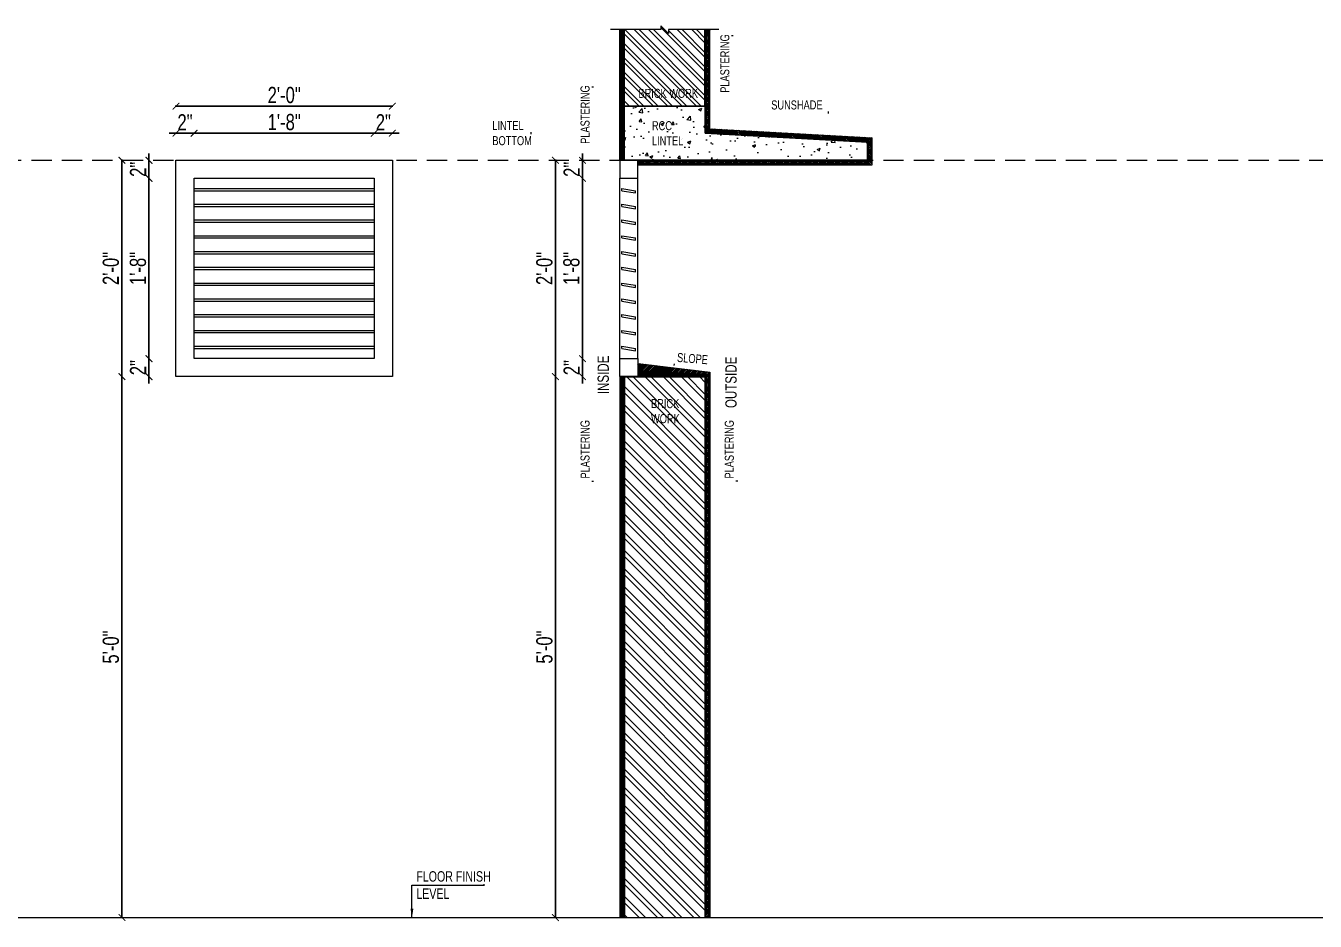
# Model space of a CAD drawing. Header units: inches. Extents: x 3365147 to 3374664, y 1380917 to 1384908.
# Drawn here: x 3373249 to 3373392, y 1381195.9 to 1381295.2 of the extents above; entities that cross this region are included whole.
import ezdxf

# ---------------------------------------------------------------- set-up
doc = ezdxf.new("R2010")
doc.units = ezdxf.units.IN
doc.header["$LTSCALE"] = 18
doc.header["$MEASUREMENT"] = 0
doc.header["$PDSIZE"] = -1
doc.linetypes.add('CONTINOUS', pattern=[0])
doc.linetypes.add('HIDDEN2', pattern=[0.1875, 0.125, -0.0625])
for name, color, linetype, lineweight in [('CONCRETE-00_BC', 46, 'Continuous', 25), ('CONCRETE-HATCH_BC', 43, 'Continuous', 5), ('DIM-03_BC', 1, 'Continuous', 9), ('FLOOR FINISHED LEVEL_BC', 1, 'Continuous', 20), ('GLASS-00_BC', 140, 'Continuous', 18), ('LINTEL-00_BC', 41, 'HIDDEN2', 13), ('PLASTERING BAND HATCH_BC', 252, 'Continuous', 5), ('PLASTERING BAND-00_BC', 1, 'Continuous', 15), ('TEXT ARROW_BC', 4, 'Continuous', 13), ('TEXT-HEADING_BC', 2, 'Continuous', 25), ('TEXT_BC', 3, 'CONTINOUS', 18), ('WALL-00_BC', 7, 'Continuous', 30), ('WALL-9 inch BRICK HATCH_BC', 22, 'Continuous', 0), ('WALL-ZIGZAG LINE_BC', 3, 'Continuous', 13), ('WINDOWS-00_BC', 30, 'Continuous', 18), ('WINDOWS-THIN_BC', 252, 'Continuous', 5)]:
    doc.layers.add(name, color=color, linetype=linetype, lineweight=lineweight)
doc.styles.add('BC-TEXT_GENERAL', font='swisscl.ttf')
doc.styles.add('BC-WALL_DIM', font='swisscl.ttf')
doc.styles.add('BC_ROOM _DIM', font='swisscl.ttf')
doc.dimstyles.new('BC-RD2', dxfattribs={"dimscale": 0.8, "dimtxt": 6, "dimasz": 2.5, "dimexe": 4.5, "dimexo": 0, "dimgap": 1, "dimtad": 1, "dimdec": 4, "dimzin": 3, "dimdsep": 46, "dimlunit": 4, "dimtxsty": 'BC_ROOM _DIM', "dimblk": 'ARCHTICK', "dimcen": 0.0625, "dimdle": 0.25, "dimse1": 1, "dimse2": 1, "dimclrd": 8, "dimclre": 4, "dimclrt": 256, "dimadec": 0, "dimazin": 0, "dimtfac": 0.5, "dimtdec": 4, "dimtix": 1, "dimtofl": 0, "dimtmove": 2, "dimatfit": 2, "dimfxl": 0, "dimfrac": 1, "dimtolj": 1, "dimtzin": 1, "dimarcsym": 0})
doc.dimstyles.new('WALL DIM-02_BC', dxfattribs={"dimtxt": 4, "dimasz": 2, "dimexe": 4.5, "dimexo": 0, "dimgap": 1, "dimtad": 1, "dimdec": 1, "dimzin": 0, "dimdsep": 46, "dimlunit": 4, "dimtxsty": 'BC-WALL_DIM', "dimblk": 'ARCHTICK', "dimcen": 0.0625, "dimdle": 0.25, "dimse1": 1, "dimse2": 1, "dimclrd": 7, "dimclre": 4, "dimclrt": 256, "dimadec": 0, "dimazin": 0, "dimtfac": 0.5, "dimtdec": 1, "dimtix": 1, "dimtofl": 0, "dimtmove": 2, "dimatfit": 2, "dimfxl": 0, "dimfrac": 1, "dimtolj": 1, "dimtzin": 1, "dimlwd": -1, "dimarcsym": 0})
pattern_1 = [(315, (199.7045, 0), (0.0883883476483, 0.0883883476483), [])]

# ---------------------------------------------------------------- blocks, each defined once
blk = doc.blocks.new('ARCHTICK')
at = {"color": 0, "const_width": 0.15}
blk.add_lwpolyline([(-0.5, -0.5), (0.5, 0.5)], dxfattribs=at)
blk = doc.blocks.new('*D1541')
at = {"layer": 'Defpoints', "color": 0, "transparency": 16777216}
for p in [(3373267.64, 1381283.3), (3373265.64, 1381280.3), (3373267.64, 1381278.3)]:
    blk.add_point(p, dxfattribs=at)
at = {"layer": 'DIM-03_BC', "color": 254, "lineweight": -2, "transparency": 16777216}
for p, q in [((3373265.64, 1381283.3), (3373264.89, 1381283.3)), ((3373265.64, 1381283.3), (3373267.64, 1381283.3)), ((3373267.64, 1381283.3), (3373268.39, 1381283.3))]:
    blk.add_line(p, q, dxfattribs=at)
at = {"layer": 'DIM-03_BC', "color": 254, "lineweight": -2, "transparency": 16777216, "xscale": 0.75, "yscale": 0.75, "zscale": 0.75}
blk.add_blockref('ARCHTICK', (3373265.64, 1381283.3), dxfattribs=at)
at = {"layer": 'DIM-03_BC', "color": 254, "lineweight": -2, "transparency": 16777216, "xscale": 0.75, "yscale": 0.75, "zscale": 0.75, "rotation": 180}
blk.add_blockref('ARCHTICK', (3373267.64, 1381283.3), dxfattribs=at)
at = {"layer": 'DIM-03_BC', "transparency": 16777216, "insert": (3373266.64, 1381284.51), "char_height": 1.8, "attachment_point": 5, "style": 'BC_ROOM _DIM'}
blk.add_mtext('\\A1;2"', dxfattribs=at)
blk = doc.blocks.new('_ArchTick')
at = {"color": 0, "linetype": 'ByBlock', "const_width": 0.15}
blk.add_lwpolyline([(-0.5, -0.5), (0.5, 0.5)], dxfattribs=at)
blk = doc.blocks.new('*D1542')
at = {"layer": 'Defpoints', "color": 0, "transparency": 16777216}
for p in [(3373289.64, 1381286.3), (3373265.64, 1381280.3), (3373289.64, 1381280.3)]:
    blk.add_point(p, dxfattribs=at)
at = {"layer": 'DIM-03_BC', "color": 254, "lineweight": -2, "transparency": 16777216}
blk.add_line((3373265.56, 1381286.3), (3373289.71, 1381286.3), dxfattribs=at)
at = {"layer": 'DIM-03_BC', "color": 254, "lineweight": -2, "transparency": 16777216, "xscale": 0.75, "yscale": 0.75, "zscale": 0.75, "rotation": 180}
blk.add_blockref('ARCHTICK', (3373265.64, 1381286.3), dxfattribs=at)
at = {"layer": 'DIM-03_BC', "color": 254, "lineweight": -2, "transparency": 16777216, "xscale": 0.75, "yscale": 0.75, "zscale": 0.75}
blk.add_blockref('ARCHTICK', (3373289.64, 1381286.3), dxfattribs=at)
at = {"layer": 'DIM-03_BC', "transparency": 16777216, "insert": (3373277.64, 1381287.53), "char_height": 1.8, "attachment_point": 5, "style": 'BC_ROOM _DIM'}
blk.add_mtext('\\A1;2\'-0"', dxfattribs=at)
blk = doc.blocks.new('*D1543')
at = {"layer": 'Defpoints', "color": 0, "transparency": 16777216}
for p in [(3373265.64, 1381280.3), (3373262.64, 1381278.3), (3373267.64, 1381278.3)]:
    blk.add_point(p, dxfattribs=at)
at = {"layer": 'DIM-03_BC', "color": 254, "lineweight": -2, "transparency": 16777216}
for p, q in [((3373262.64, 1381280.3), (3373262.64, 1381281.05)), ((3373262.64, 1381280.3), (3373262.64, 1381278.3)), ((3373262.64, 1381278.3), (3373262.64, 1381277.55))]:
    blk.add_line(p, q, dxfattribs=at)
at = {"layer": 'DIM-03_BC', "color": 254, "lineweight": -2, "transparency": 16777216, "xscale": 0.75, "yscale": 0.75, "zscale": 0.75}
for p, rotation in [((3373262.64, 1381280.3), 270), ((3373262.64, 1381278.3), 90)]:
    blk.add_blockref('ARCHTICK', p, dxfattribs=dict(at, rotation=rotation))
at = {"layer": 'DIM-03_BC', "transparency": 16777216, "insert": (3373261.43, 1381279.3), "char_height": 1.8, "attachment_point": 5, "rotation": 90, "style": 'BC_ROOM _DIM'}
blk.add_mtext('\\A1;2"', dxfattribs=at)
blk = doc.blocks.new('*D1544')
at = {"layer": 'Defpoints', "color": 0, "transparency": 16777216}
for p in [(3373267.64, 1381278.3), (3373262.64, 1381258.3), (3373267.64, 1381258.3)]:
    blk.add_point(p, dxfattribs=at)
at = {"layer": 'DIM-03_BC', "color": 254, "lineweight": -2, "transparency": 16777216}
blk.add_line((3373262.64, 1381278.38), (3373262.64, 1381258.23), dxfattribs=at)
at = {"layer": 'DIM-03_BC', "color": 254, "lineweight": -2, "transparency": 16777216, "xscale": 0.75, "yscale": 0.75, "zscale": 0.75}
for p, rotation in [((3373262.64, 1381278.3), 90), ((3373262.64, 1381258.3), 270)]:
    blk.add_blockref('ARCHTICK', p, dxfattribs=dict(at, rotation=rotation))
at = {"layer": 'DIM-03_BC', "transparency": 16777216, "insert": (3373261.42, 1381268.3), "char_height": 1.8, "attachment_point": 5, "rotation": 90, "style": 'BC_ROOM _DIM'}
blk.add_mtext('\\A1;1\'-8"', dxfattribs=at)
blk = doc.blocks.new('*D1545')
at = {"layer": 'Defpoints', "color": 0, "transparency": 16777216}
for p in [(3373265.64, 1381280.3), (3373259.64, 1381256.3), (3373265.64, 1381256.3)]:
    blk.add_point(p, dxfattribs=at)
at = {"layer": 'DIM-03_BC', "color": 254, "lineweight": -2, "transparency": 16777216}
blk.add_line((3373259.64, 1381280.38), (3373259.64, 1381256.23), dxfattribs=at)
at = {"layer": 'DIM-03_BC', "color": 254, "lineweight": -2, "transparency": 16777216, "xscale": 0.75, "yscale": 0.75, "zscale": 0.75}
for p, rotation in [((3373259.64, 1381280.3), 90), ((3373259.64, 1381256.3), 270)]:
    blk.add_blockref('ARCHTICK', p, dxfattribs=dict(at, rotation=rotation))
at = {"layer": 'DIM-03_BC', "transparency": 16777216, "insert": (3373258.42, 1381268.3), "char_height": 1.8, "attachment_point": 5, "rotation": 90, "style": 'BC_ROOM _DIM'}
blk.add_mtext('\\A1;2\'-0"', dxfattribs=at)
blk = doc.blocks.new('*D1546')
at = {"layer": 'Defpoints', "color": 0, "transparency": 16777216}
for p in [(3373262.64, 1381258.3), (3373267.64, 1381258.3), (3373265.64, 1381256.3)]:
    blk.add_point(p, dxfattribs=at)
at = {"layer": 'DIM-03_BC', "color": 254, "lineweight": -2, "transparency": 16777216}
for p, q in [((3373262.64, 1381258.3), (3373262.64, 1381259.05)), ((3373262.64, 1381256.3), (3373262.64, 1381258.3)), ((3373262.64, 1381256.3), (3373262.64, 1381255.55))]:
    blk.add_line(p, q, dxfattribs=at)
at = {"layer": 'DIM-03_BC', "color": 254, "lineweight": -2, "transparency": 16777216, "xscale": 0.75, "yscale": 0.75, "zscale": 0.75}
for p, rotation in [((3373262.64, 1381258.3), 270), ((3373262.64, 1381256.3), 90)]:
    blk.add_blockref('ARCHTICK', p, dxfattribs=dict(at, rotation=rotation))
at = {"layer": 'DIM-03_BC', "transparency": 16777216, "insert": (3373261.43, 1381257.3), "char_height": 1.8, "attachment_point": 5, "rotation": 90, "style": 'BC_ROOM _DIM'}
blk.add_mtext('\\A1;2"', dxfattribs=at)
blk = doc.blocks.new('*D1547')
at = {"layer": 'Defpoints', "color": 0, "transparency": 16777216}
for p in [(3373259.64, 1381256.3), (3373265.64, 1381256.3), (3373265.64, 1381196.3)]:
    blk.add_point(p, dxfattribs=at)
at = {"layer": 'DIM-03_BC', "color": 254, "lineweight": -2, "transparency": 16777216}
blk.add_line((3373259.64, 1381196.23), (3373259.64, 1381256.38), dxfattribs=at)
at = {"layer": 'DIM-03_BC', "color": 254, "lineweight": -2, "transparency": 16777216, "xscale": 0.75, "yscale": 0.75, "zscale": 0.75}
for p, rotation in [((3373259.64, 1381256.3), 90), ((3373259.64, 1381196.3), 270)]:
    blk.add_blockref('ARCHTICK', p, dxfattribs=dict(at, rotation=rotation))
at = {"layer": 'DIM-03_BC', "transparency": 16777216, "insert": (3373258.42, 1381226.3), "char_height": 1.8, "attachment_point": 5, "rotation": 90, "style": 'BC_ROOM _DIM'}
blk.add_mtext('\\A1;5\'-0"', dxfattribs=at)
blk = doc.blocks.new('*D1548')
at = {"layer": 'Defpoints', "color": 0, "transparency": 16777216}
for p in [(3373287.64, 1381283.3), (3373289.64, 1381280.3), (3373287.64, 1381278.3)]:
    blk.add_point(p, dxfattribs=at)
at = {"layer": 'DIM-03_BC', "color": 254, "lineweight": -2, "transparency": 16777216}
for p, q in [((3373287.64, 1381283.3), (3373286.89, 1381283.3)), ((3373289.64, 1381283.3), (3373287.64, 1381283.3)), ((3373289.64, 1381283.3), (3373290.39, 1381283.3))]:
    blk.add_line(p, q, dxfattribs=at)
at = {"layer": 'DIM-03_BC', "color": 254, "lineweight": -2, "transparency": 16777216, "xscale": 0.75, "yscale": 0.75, "zscale": 0.75}
blk.add_blockref('ARCHTICK', (3373287.64, 1381283.3), dxfattribs=at)
at = {"layer": 'DIM-03_BC', "color": 254, "lineweight": -2, "transparency": 16777216, "xscale": 0.75, "yscale": 0.75, "zscale": 0.75, "rotation": 180}
blk.add_blockref('ARCHTICK', (3373289.64, 1381283.3), dxfattribs=at)
at = {"layer": 'DIM-03_BC', "transparency": 16777216, "insert": (3373288.64, 1381284.51), "char_height": 1.8, "attachment_point": 5, "style": 'BC_ROOM _DIM'}
blk.add_mtext('\\A1;2"', dxfattribs=at)
blk = doc.blocks.new('*D1550')
at = {"layer": 'Defpoints', "color": 0, "transparency": 16777216}
for p in [(3373314.73, 1381280.3), (3373307.73, 1381256.3), (3373314.73, 1381256.3)]:
    blk.add_point(p, dxfattribs=at)
at = {"layer": 'DIM-03_BC', "color": 254, "lineweight": -2, "transparency": 16777216}
blk.add_line((3373307.73, 1381280.38), (3373307.73, 1381256.23), dxfattribs=at)
at = {"layer": 'DIM-03_BC', "color": 254, "lineweight": -2, "transparency": 16777216, "xscale": 0.75, "yscale": 0.75, "zscale": 0.75}
for p, rotation in [((3373307.73, 1381280.3), 90), ((3373307.73, 1381256.3), 270)]:
    blk.add_blockref('ARCHTICK', p, dxfattribs=dict(at, rotation=rotation))
at = {"layer": 'DIM-03_BC', "transparency": 16777216, "insert": (3373306.51, 1381268.3), "char_height": 1.8, "attachment_point": 5, "rotation": 90, "style": 'BC_ROOM _DIM'}
blk.add_mtext('\\A1;2\'-0"', dxfattribs=at)
blk = doc.blocks.new('*D1551')
at = {"layer": 'Defpoints', "color": 0, "transparency": 16777216}
for p in [(3373314.85, 1381278.3), (3373310.73, 1381258.3), (3373314.85, 1381258.3)]:
    blk.add_point(p, dxfattribs=at)
at = {"layer": 'DIM-03_BC', "color": 254, "lineweight": -2, "transparency": 16777216}
blk.add_line((3373310.73, 1381278.38), (3373310.73, 1381258.23), dxfattribs=at)
at = {"layer": 'DIM-03_BC', "color": 254, "lineweight": -2, "transparency": 16777216, "xscale": 0.75, "yscale": 0.75, "zscale": 0.75}
for p, rotation in [((3373310.73, 1381278.3), 90), ((3373310.73, 1381258.3), 270)]:
    blk.add_blockref('ARCHTICK', p, dxfattribs=dict(at, rotation=rotation))
at = {"layer": 'DIM-03_BC', "transparency": 16777216, "insert": (3373309.51, 1381268.3), "char_height": 1.8, "attachment_point": 5, "rotation": 90, "style": 'BC_ROOM _DIM'}
blk.add_mtext('\\A1;1\'-8"', dxfattribs=at)
blk = doc.blocks.new('*D1552')
at = {"layer": 'Defpoints', "color": 0, "transparency": 16777216}
for p in [(3373310.73, 1381280.3), (3373314.73, 1381280.3), (3373314.85, 1381278.3)]:
    blk.add_point(p, dxfattribs=at)
at = {"layer": 'DIM-03_BC', "color": 254, "lineweight": -2, "transparency": 16777216}
for p, q in [((3373310.73, 1381280.3), (3373310.73, 1381281.05)), ((3373310.73, 1381278.3), (3373310.73, 1381280.3)), ((3373310.73, 1381278.3), (3373310.73, 1381277.55))]:
    blk.add_line(p, q, dxfattribs=at)
at = {"layer": 'DIM-03_BC', "color": 254, "lineweight": -2, "transparency": 16777216, "xscale": 0.75, "yscale": 0.75, "zscale": 0.75}
for p, rotation in [((3373310.73, 1381280.3), 270), ((3373310.73, 1381278.3), 90)]:
    blk.add_blockref('ARCHTICK', p, dxfattribs=dict(at, rotation=rotation))
at = {"layer": 'DIM-03_BC', "transparency": 16777216, "insert": (3373309.53, 1381279.3), "char_height": 1.8, "attachment_point": 5, "rotation": 90, "style": 'BC_ROOM _DIM'}
blk.add_mtext('\\A1;2"', dxfattribs=at)
blk = doc.blocks.new('*D1553')
at = {"layer": 'Defpoints', "color": 0, "transparency": 16777216}
for p in [(3373310.73, 1381258.3), (3373314.85, 1381258.3), (3373314.73, 1381256.3)]:
    blk.add_point(p, dxfattribs=at)
at = {"layer": 'DIM-03_BC', "color": 254, "lineweight": -2, "transparency": 16777216}
for p, q in [((3373310.73, 1381258.3), (3373310.73, 1381259.05)), ((3373310.73, 1381256.3), (3373310.73, 1381258.3)), ((3373310.73, 1381256.3), (3373310.73, 1381255.55))]:
    blk.add_line(p, q, dxfattribs=at)
at = {"layer": 'DIM-03_BC', "color": 254, "lineweight": -2, "transparency": 16777216, "xscale": 0.75, "yscale": 0.75, "zscale": 0.75}
for p, rotation in [((3373310.73, 1381258.3), 270), ((3373310.73, 1381256.3), 90)]:
    blk.add_blockref('ARCHTICK', p, dxfattribs=dict(at, rotation=rotation))
at = {"layer": 'DIM-03_BC', "transparency": 16777216, "insert": (3373309.53, 1381257.3), "char_height": 1.8, "attachment_point": 5, "rotation": 90, "style": 'BC_ROOM _DIM'}
blk.add_mtext('\\A1;2"', dxfattribs=at)
blk = doc.blocks.new('*D1554')
at = {"layer": 'Defpoints', "color": 0, "transparency": 16777216}
for p in [(3373307.73, 1381256.3), (3373314.73, 1381256.3), (3373314.73, 1381196.3)]:
    blk.add_point(p, dxfattribs=at)
at = {"layer": 'DIM-03_BC', "color": 254, "lineweight": -2, "transparency": 16777216}
blk.add_line((3373307.73, 1381196.23), (3373307.73, 1381256.38), dxfattribs=at)
at = {"layer": 'DIM-03_BC', "color": 254, "lineweight": -2, "transparency": 16777216, "xscale": 0.75, "yscale": 0.75, "zscale": 0.75}
for p, rotation in [((3373307.73, 1381256.3), 90), ((3373307.73, 1381196.3), 270)]:
    blk.add_blockref('ARCHTICK', p, dxfattribs=dict(at, rotation=rotation))
at = {"layer": 'DIM-03_BC', "transparency": 16777216, "insert": (3373306.51, 1381226.3), "char_height": 1.8, "attachment_point": 5, "rotation": 90, "style": 'BC_ROOM _DIM'}
blk.add_mtext('\\A1;5\'-0"', dxfattribs=at)
blk = doc.blocks.new('*D1555')
at = {"layer": 'Defpoints', "color": 0, "transparency": 16777216}
for p in [(3373287.64, 1381283.3), (3373267.64, 1381278.3), (3373287.64, 1381278.3)]:
    blk.add_point(p, dxfattribs=at)
at = {"layer": 'DIM-03_BC', "color": 254, "lineweight": -2, "transparency": 16777216}
blk.add_line((3373267.56, 1381283.3), (3373287.71, 1381283.3), dxfattribs=at)
at = {"layer": 'DIM-03_BC', "color": 254, "lineweight": -2, "transparency": 16777216, "xscale": 0.75, "yscale": 0.75, "zscale": 0.75, "rotation": 180}
blk.add_blockref('ARCHTICK', (3373267.64, 1381283.3), dxfattribs=at)
at = {"layer": 'DIM-03_BC', "color": 254, "lineweight": -2, "transparency": 16777216, "xscale": 0.75, "yscale": 0.75, "zscale": 0.75}
blk.add_blockref('ARCHTICK', (3373287.64, 1381283.3), dxfattribs=at)
at = {"layer": 'DIM-03_BC', "transparency": 16777216, "insert": (3373277.64, 1381284.53), "char_height": 1.8, "attachment_point": 5, "style": 'BC_ROOM _DIM'}
blk.add_mtext('\\A1;1\'-8"', dxfattribs=at)

msp = doc.modelspace()

# ---------------------------------------------------------------- hatches: boundary and pattern name
at = {"layer": 'CONCRETE-HATCH_BC', "transparency": 33554687}
h = msp.add_hatch(dxfattribs=at)
h.set_pattern_fill('AR-CONC', color=256, scale=0.5)
h.set_pattern_definition([(50, (3397366.0238, 1389456.213), (3.5863009, -0.31376067), [0.375, -4.125]), (355, (3397366.0238, 1389456.213), (-0.69375667, 3.76096067), [0.3, -3.3]), (100.451444, (3397366.3226, 1389456.187), (2.89254423, 3.44719995), [0.31870096, -3.50571056]), (46.1842, (3397366.024, 1389457.213), (5.33620665, -0.8275964), [0.5625, -6.1875]), (96.635635, (3397366.4685, 1389457.144), (4.6733097, 4.870593), [0.4780517, -5.2585688]), (351.184164, (3397366.024, 1389457.213), (4.6733097, 4.870593), [0.45, -4.95]), (21, (3397366.5238, 1389456.963), (2.98453526, -2.01309445), [0.375, -4.125]), (326, (3397366.5238, 1389456.963), (1.21657666, 3.6257502), [0.3, -3.3]), (71.451445, (3397366.7725, 1389456.7954), (4.2011119, 1.61265576), [0.31870095, -3.50571056]), (37.5, (3397366.0238, 1389456.2131), (0.060799277, 1.66446927), [0, -3.26, 0, -3.35, 0, -3.3125]), (7.5, (3397366.0238, 1389456.2131), (1.31534769, 1.97205856), [0, -1.91, 0, -3.185, 0, -1.2625]), (327.5, (3397364.9088, 1389456.2131), (2.66911218, -0.11277436), [0, -1.25, 0, -3.9, 0, -5.175]), (317.5, (3397364.4088, 1389456.2131), (2.91593085, 0.50052491), [0, -1.625, 0, -2.59, 0, -3.675])])
h.paths.add_polyline_path([(3373324.35486, 1381286.30423), (3373315.35486, 1381286.30423), (3373315.35486, 1381280.30423), (3373342.35486, 1381280.30423), (3373342.35486, 1381282.30423), (3373324.35486, 1381283.30423)])
at = {"layer": 'PLASTERING BAND HATCH_BC', "transparency": 33554687}
h = msp.add_hatch(dxfattribs=at)
h.set_pattern_fill('ANSI31', color=256, angle=-90)
h.set_pattern_definition(pattern_1)
h.paths.add_polyline_path([(3373315.35486, 1381294.79828), (3373314.85486, 1381294.79828), (3373314.85486, 1381280.30423), (3373315.35486, 1381280.30423), (3373315.35486, 1381286.30423)])
h = msp.add_hatch(dxfattribs=at)
h.set_pattern_fill('ANSI31', color=256, angle=-90)
h.set_pattern_definition(pattern_1)
h.paths.add_polyline_path([(3373324.85486, 1381283.80423), (3373324.85486, 1381294.79828), (3373324.35486, 1381294.79828), (3373324.35486, 1381286.30423), (3373324.35486, 1381283.30423), (3373342.35486, 1381282.30423), (3373342.35486, 1381280.30423), (3373342.85486, 1381280.30423), (3373342.85486, 1381282.80423)])
h.paths.add_polyline_path([(3373342.85486, 1381280.30423), (3373342.35486, 1381280.30423), (3373324.35486, 1381280.30423), (3373316.85486, 1381280.30423), (3373316.85486, 1381279.80423), (3373342.85486, 1381279.80423)])
h = msp.add_hatch(dxfattribs=at)
h.set_pattern_fill('ANSI31', color=256)
h.set_pattern_definition([(45, (3376517.54347, 1380119.75727), (-0.0883883476, 0.0883883476), [])])
h.paths.add_polyline_path([(3373324.35486, 1381196.30423), (3373324.85486, 1381196.30423), (3373324.85486, 1381256.80423), (3373316.85486, 1381257.77393), (3373316.85486, 1381256.55423), (3373316.85486, 1381256.44974), (3373316.85486, 1381256.30423), (3373324.35486, 1381256.30423)])
h = msp.add_hatch(dxfattribs=at)
h.set_pattern_fill('ANSI31', color=256, angle=-90)
h.set_pattern_definition([(315, (3376517.54347, 1380119.75727), (0.0883883476, 0.0883883476), [])])
h.paths.add_polyline_path([(3373314.85486, 1381196.30423), (3373315.35486, 1381196.30423), (3373315.35486, 1381256.30423), (3373314.85486, 1381256.30423)])
at = {"layer": 'WALL-9 inch BRICK HATCH_BC', "transparency": 33554687}
h = msp.add_hatch(dxfattribs=at)
h.set_pattern_fill('ANSI32', color=256, scale=3, angle=-90)
h.set_pattern_definition([(315, (3370464.7753, 1380481.3879), (0.79549513, 0.79549513), []), (315, (3370464.7753, 1380480.8576), (0.79549513, 0.79549513), [])])
h.paths.add_polyline_path([(3373315.35486, 1381286.30423), (3373324.35486, 1381286.30423), (3373324.35486, 1381294.79828), (3373320.27673, 1381294.79828), (3373320.27673, 1381294.3764), (3373319.43298, 1381295.22015), (3373319.43298, 1381294.79828), (3373315.35486, 1381294.79828)])
h = msp.add_hatch(dxfattribs=at)
h.set_pattern_fill('ANSI32', color=256, scale=0.15, angle=-90)
h.set_pattern_definition([(315, (3359930.6331, 1390784.7256), (1.01027881, 1.01027881), []), (315, (3359930.6331, 1390784.0521), (1.01027881, 1.01027881), [])])
h.paths.add_polyline_path([(3373324.35486, 1381256.30423), (3373315.35486, 1381256.30423), (3373315.35486, 1381196.30423), (3373324.35486, 1381196.30423)])
h.paths.add_polyline_path([(3373317.98729, 1381250.56511), (3373321.60721, 1381250.56511), (3373321.60721, 1381254.36022), (3373317.98729, 1381254.36022)], flags=24)

# ---------------------------------------------------------------- linework, layer by layer
at = {"layer": 'CONCRETE-00_BC', "transparency": 33554687}
for p, q in [((3373315.35486, 1381280.30423), (3373315.35486, 1381286.30423)), ((3373315.35486, 1381286.30423), (3373324.35486, 1381286.30423)), ((3373324.35486, 1381283.30423), (3373324.35486, 1381286.30423)), ((3373315.35486, 1381280.30423), (3373324.35486, 1381280.30423))]:
    msp.add_line(p, q, dxfattribs=at)
at = {"layer": 'CONCRETE-00_BC'}
for p, q in [((3373342.35486, 1381282.30423), (3373324.35486, 1381283.30423)), ((3373342.35486, 1381280.30423), (3373342.35486, 1381282.30423)), ((3373324.35486, 1381280.30423), (3373342.35486, 1381280.30423))]:
    msp.add_line(p, q, dxfattribs=at)
at = {"layer": 'FLOOR FINISHED LEVEL_BC', "transparency": 33554687}
msp.add_line((3372405.85388, 1381196.30423), (3373535.04431, 1381196.30423), dxfattribs=at)
at = {"layer": 'GLASS-00_BC', "transparency": 33554687}
for p, q in [((3373267.63712, 1381277.17923), (3373287.63712, 1381277.17923)), ((3373315.10486, 1381276.92923), (3373315.10486, 1381277.17923)), ((3373315.10486, 1381277.17923), (3373316.60486, 1381276.92923)), ((3373267.63712, 1381276.92923), (3373287.63712, 1381276.92923)), ((3373315.10486, 1381276.92923), (3373316.60486, 1381276.67923)), ((3373316.60486, 1381276.67923), (3373316.60486, 1381276.92923)), ((3373267.63712, 1381275.42923), (3373287.63712, 1381275.42923)), ((3373267.63712, 1381275.17923), (3373287.63712, 1381275.17923)), ((3373315.10486, 1381275.17923), (3373315.10486, 1381275.42923)), ((3373315.10486, 1381275.42923), (3373316.60486, 1381275.17923)), ((3373315.10486, 1381275.17923), (3373316.60486, 1381274.92923)), ((3373316.60486, 1381274.92923), (3373316.60486, 1381275.17923)), ((3373267.63712, 1381273.67923), (3373287.63712, 1381273.67923)), ((3373267.63712, 1381273.42923), (3373287.63712, 1381273.42923)), ((3373315.10486, 1381273.42923), (3373315.10486, 1381273.67923)), ((3373315.10486, 1381273.67923), (3373316.60486, 1381273.42923)), ((3373315.10486, 1381273.42923), (3373316.60486, 1381273.17923)), ((3373316.60486, 1381273.17923), (3373316.60486, 1381273.42923)), ((3373267.63712, 1381271.92923), (3373287.63712, 1381271.92923)), ((3373267.63712, 1381271.67923), (3373287.63712, 1381271.67923)), ((3373315.10486, 1381271.67923), (3373315.10486, 1381271.92923)), ((3373315.10486, 1381271.92923), (3373316.60486, 1381271.67923)), ((3373315.10486, 1381271.67923), (3373316.60486, 1381271.42923)), ((3373316.60486, 1381271.42923), (3373316.60486, 1381271.67923)), ((3373267.63712, 1381270.17923), (3373287.63712, 1381270.17923)), ((3373267.63712, 1381269.92923), (3373287.63712, 1381269.92923)), ((3373315.10486, 1381269.92923), (3373315.10486, 1381270.17923)), ((3373315.10486, 1381270.17923), (3373316.60486, 1381269.92923)), ((3373315.10486, 1381269.92923), (3373316.60486, 1381269.67923)), ((3373316.60486, 1381269.67923), (3373316.60486, 1381269.92923)), ((3373267.63712, 1381268.42923), (3373287.63712, 1381268.42923)), ((3373315.10486, 1381268.17923), (3373315.10486, 1381268.42923)), ((3373315.10486, 1381268.42923), (3373316.60486, 1381268.17923)), ((3373267.63712, 1381268.17923), (3373287.63712, 1381268.17923)), ((3373315.10486, 1381268.17923), (3373316.60486, 1381267.92923)), ((3373316.60486, 1381267.92923), (3373316.60486, 1381268.17923)), ((3373267.63712, 1381266.67923), (3373287.63712, 1381266.67923)), ((3373267.63712, 1381266.42923), (3373287.63712, 1381266.42923)), ((3373315.10486, 1381266.42923), (3373315.10486, 1381266.67923)), ((3373315.10486, 1381266.67923), (3373316.60486, 1381266.42923)), ((3373315.10486, 1381266.42923), (3373316.60486, 1381266.17923)), ((3373316.60486, 1381266.17923), (3373316.60486, 1381266.42923)), ((3373267.63712, 1381264.92923), (3373287.63712, 1381264.92923)), ((3373267.63712, 1381264.67923), (3373287.63712, 1381264.67923)), ((3373315.10486, 1381264.67923), (3373315.10486, 1381264.92923)), ((3373315.10486, 1381264.92923), (3373316.60486, 1381264.67923)), ((3373315.10486, 1381264.67923), (3373316.60486, 1381264.42923)), ((3373316.60486, 1381264.42923), (3373316.60486, 1381264.67923)), ((3373267.63712, 1381263.17923), (3373287.63712, 1381263.17923)), ((3373267.63712, 1381262.92923), (3373287.63712, 1381262.92923)), ((3373315.10486, 1381262.92923), (3373315.10486, 1381263.17923)), ((3373315.10486, 1381263.17923), (3373316.60486, 1381262.92923)), ((3373315.10486, 1381262.92923), (3373316.60486, 1381262.67923)), ((3373316.60486, 1381262.67923), (3373316.60486, 1381262.92923)), ((3373267.63712, 1381261.42923), (3373287.63712, 1381261.42923)), ((3373315.10486, 1381261.17923), (3373315.10486, 1381261.42923)), ((3373315.10486, 1381261.42923), (3373316.60486, 1381261.17923)), ((3373267.63712, 1381261.17923), (3373287.63712, 1381261.17923)), ((3373315.10486, 1381261.17923), (3373316.60486, 1381260.92923)), ((3373316.60486, 1381260.92923), (3373316.60486, 1381261.17923)), ((3373267.63712, 1381259.67923), (3373287.63712, 1381259.67923)), ((3373267.63712, 1381259.42923), (3373287.63712, 1381259.42923)), ((3373315.10486, 1381259.42923), (3373315.10486, 1381259.67923)), ((3373315.10486, 1381259.67923), (3373316.60486, 1381259.42923)), ((3373315.10486, 1381259.42923), (3373316.60486, 1381259.17923)), ((3373316.60486, 1381259.17923), (3373316.60486, 1381259.42923))]:
    msp.add_line(p, q, dxfattribs=at)
at = {"layer": 'LINTEL-00_BC', "transparency": 33554687}
msp.add_line((3372405.85388, 1381280.30423), (3373535.04431, 1381280.30423), dxfattribs=at)
at = {"layer": 'PLASTERING BAND-00_BC', "transparency": 33554687}
for p, q in [((3373314.85486, 1381280.30423), (3373314.85486, 1381294.79828)), ((3373324.85486, 1381283.80423), (3373324.85486, 1381294.79828)), ((3373324.85486, 1381283.80423), (3373342.85486, 1381282.80423)), ((3373342.85486, 1381279.80423), (3373342.85486, 1381282.80423)), ((3373316.85486, 1381279.80423), (3373342.85486, 1381279.80423)), ((3373316.85486, 1381257.77393), (3373324.85486, 1381256.80423)), ((3373314.85486, 1381256.30423), (3373314.85486, 1381196.30423)), ((3373324.85486, 1381256.80423), (3373324.85486, 1381196.30423))]:
    msp.add_line(p, q, dxfattribs=at)
at = {"layer": 'TEXT ARROW_BC', "transparency": 33554687}
for p, q in [((3373327.45846, 1381294.10391), (3373327.25846, 1381294.10391)), ((3373311.75486, 1381288.43906), (3373311.95486, 1381288.43906)), ((3373337.9841, 1381285.69817), (3373337.9841, 1381285.49817)), ((3373305.00737, 1381283.40423), (3373305.00737, 1381283.20423)), ((3373320.89755, 1381257.72769), (3373320.88127, 1381257.52835)), ((3373311.75486, 1381244.71582), (3373311.95486, 1381244.71582)), ((3373327.95486, 1381244.71582), (3373327.75486, 1381244.71582)), ((3373299.81648, 1381199.80196), (3373299.81648, 1381200.00196))]:
    msp.add_line(p, q, dxfattribs=at)
for points in [[(3373324.35846, 1381287.5167, 0, 0.2, 0), (3373325.05846, 1381287.5167, 0, 0, 0), (3373327.35846, 1381287.5167, 0, 0, 0), (3373327.35846, 1381294.10391, 0, 0, 0)], [(3373314.85486, 1381281.85184, 0, 0.2, 0), (3373314.15486, 1381281.85184, 0, 0, 0), (3373311.85486, 1381281.85184, 0, 0, 0), (3373311.85486, 1381288.43906, 0, 0, 0)], [(3373331.39688, 1381282.59817, 0, 0.2, 0), (3373331.39688, 1381283.29817, 0, 0, 0), (3373331.39688, 1381285.59817, 0, 0, 0), (3373337.9841, 1381285.59817, 0, 0, 0)], [(3373300.45526, 1381280.30423, 0, 0.2, 0), (3373300.45526, 1381281.00423, 0, 0, 0), (3373300.45526, 1381283.30423, 0, 0, 0), (3373305.00737, 1381283.30423, 0, 0, 0)], [(3373325.25951, 1381257.27128, 0, 0.2, 0), (3373324.56183, 1381257.32823, 0, 0, 0), (3373320.88941, 1381257.62802, 0, 0, 0)], [(3373314.85486, 1381251.30303, 0, 0.2, 0), (3373314.15486, 1381251.30303, 0, 0, 0), (3373311.85486, 1381251.30303, 0, 0, 0), (3373311.85486, 1381244.71582, 0, 0, 0)], [(3373324.85486, 1381251.30303, 0, 0.2, 0), (3373325.55486, 1381251.30303, 0, 0, 0), (3373327.85486, 1381251.30303, 0, 0, 0), (3373327.85486, 1381244.71582, 0, 0, 0)]]:
    msp.add_lwpolyline(points, format="xyseb", dxfattribs=at)
at = {"layer": 'WALL-00_BC', "transparency": 33554687}
for p, q in [((3373315.35486, 1381286.30423), (3373315.35486, 1381294.79828)), ((3373324.35486, 1381286.30423), (3373324.35486, 1381294.79828)), ((3373315.35486, 1381256.30423), (3373324.35486, 1381256.30423)), ((3373315.35486, 1381256.30423), (3373315.35486, 1381196.30423)), ((3373324.35486, 1381256.30423), (3373324.35486, 1381196.30423))]:
    msp.add_line(p, q, dxfattribs=at)
at = {"layer": 'WALL-ZIGZAG LINE_BC', "transparency": 33554687}
msp.add_lwpolyline([(3373325.85486, 1381294.79828), (3373320.27673, 1381294.79828), (3373320.27673, 1381294.3764), (3373319.43298, 1381295.22015), (3373319.43298, 1381294.79828), (3373313.85486, 1381294.79828)], dxfattribs=at)
at = {"layer": 'WINDOWS-00_BC', "transparency": 33554687}
for p, q in [((3373316.85486, 1381280.30423), (3373314.85486, 1381280.30423)), ((3373314.85486, 1381280.30423), (3373314.85486, 1381278.30423)), ((3373316.85486, 1381278.30423), (3373316.85486, 1381280.30423)), ((3373314.85486, 1381278.30423), (3373316.85486, 1381278.30423)), ((3373314.85486, 1381258.30423), (3373316.85486, 1381258.30423)), ((3373314.85486, 1381256.30423), (3373314.85486, 1381258.30423)), ((3373316.85486, 1381258.30423), (3373316.85486, 1381256.30423)), ((3373316.85486, 1381256.30423), (3373314.85486, 1381256.30423))]:
    msp.add_line(p, q, dxfattribs=at)
for points in [[(3373265.63712, 1381280.30423), (3373289.63712, 1381280.30423), (3373289.63712, 1381256.30423), (3373265.63712, 1381256.30423)], [(3373267.63712, 1381278.30423), (3373287.63712, 1381278.30423), (3373287.63712, 1381258.30423), (3373267.63712, 1381258.30423)]]:
    msp.add_lwpolyline(points, close=True, dxfattribs=at)
at = {"layer": 'WINDOWS-THIN_BC', "transparency": 33554687}
for p, q in [((3373314.85486, 1381258.30423), (3373314.85486, 1381278.30423)), ((3373316.85486, 1381258.30423), (3373316.85486, 1381278.30423))]:
    msp.add_line(p, q, dxfattribs=at)

# ---------------------------------------------------------------- texts
at = {"layer": 'TEXT-HEADING_BC', "transparency": 33554687, "char_height": 1.25, "attachment_point": 2, "rotation": 90, "style": 'BC-TEXT_GENERAL'}
for s, insert in [('INSIDE', (3373312.40293, 1381256.49278)), ('OUTSIDE', (3373326.57641, 1381255.66258))]:
    msp.add_mtext(s, dxfattribs=dict(at, insert=insert))
at = {"layer": 'TEXT_BC', "transparency": 33554687, "char_height": 1, "attachment_point": 4, "style": 'BC-TEXT_GENERAL'}
for s, insert, rotation in [('\\A1;PLASTERING\\P ', (3373327.35846, 1381287.78843), 90), ('\\A1;PLASTERING\\P ', (3373311.85486, 1381282.12358), 90), ('\\A1;SLOPE\\P ', (3373321.16269, 1381257.60571), 355.3331416), ('\\A1;PLASTERING\\P ', (3373311.85486, 1381244.99001), 90), ('\\A1;PLASTERING\\P ', (3373327.85486, 1381244.99001), 90)]:
    msp.add_mtext(s, dxfattribs=dict(at, insert=insert, rotation=rotation))
at = {"layer": 'TEXT_BC', "transparency": 33554687, "attachment_point": 4, "style": 'BC-TEXT_GENERAL'}
for s, insert, char_height in [('\\A1;BRICK WORK', (3373316.93832, 1381287.71841), 1), ('\\A1;BRICK WORK', (3373316.93832, 1381287.71841), 1), ('\\A1;SUNSHADE \\P ', (3373331.66862, 1381285.59817), 1), ('\\A1;LINTEL\\PBOTTOM ', (3373300.72945, 1381283.30423), 1), ('\\A1;RCC\\PLINTEL', (3373318.43375, 1381283.30423), 1), ('\\A1;BRICK\\PWORK', (3373318.331, 1381252.46463), 1), ('\\A1;FLOOR FINISH\\PLEVEL ', (3373292.29693, 1381199.90196), 1.15)]:
    msp.add_mtext(s, dxfattribs=dict(at, insert=insert, char_height=char_height))

# ---------------------------------------------------------------- dimensions: what is measured, and where the dimension line sits
at = {"layer": 'DIM-03_BC', "transparency": 33554687}
for base, p1, p2, picture, middle in [((3373289.63712, 1381286.30423), (3373265.63712, 1381280.30423), (3373289.63712, 1381280.30423), '*D1542', (3373277.63712, 1381287.52605)), ((3373267.63712, 1381283.30423), (3373265.63712, 1381280.30423), (3373267.63712, 1381278.30423), '*D1541', (3373266.63712, 1381284.50777)), ((3373287.63712, 1381283.30423), (3373267.63712, 1381278.30423), (3373287.63712, 1381278.30423), '*D1555', (3373277.63712, 1381284.52605))]:
    dim = msp.add_linear_dim(base=base, p1=p1, p2=p2, dimstyle='BC-RD2', override={"dimscale": 0.3, "dimtad": 3, "dimdec": 2, "dimpost": '\\X', "dimclrd": 254, "dimtofl": 1}, dxfattribs=at)
    dim.commit()
    dim.dimension.update_dxf_attribs({"geometry": picture, "text_midpoint": middle})
for base, p1, p2, angle, picture, middle in [((3373287.63712, 1381283.30423), (3373289.63712, 1381280.30423), (3373287.63712, 1381278.30423), 180, '*D1548', (3373288.63712, 1381284.50777)), ((3373259.63712, 1381256.30423), (3373265.63712, 1381280.30423), (3373265.63712, 1381256.30423), 270, '*D1545', (3373258.4153, 1381268.30423)), ((3373262.63712, 1381278.30423), (3373265.63712, 1381280.30423), (3373267.63712, 1381278.30423), 270, '*D1543', (3373261.43359, 1381279.30423)), ((3373307.72986, 1381256.30423), (3373314.72986, 1381280.30423), (3373314.72986, 1381256.30423), 270, '*D1550', (3373306.50804, 1381268.30423)), ((3373310.72986, 1381280.30423), (3373314.85486, 1381278.30423), (3373314.72986, 1381280.30423), 90, '*D1552', (3373309.52632, 1381279.30423)), ((3373262.63712, 1381258.30423), (3373267.63712, 1381278.30423), (3373267.63712, 1381258.30423), 270, '*D1544', (3373261.4153, 1381268.30423)), ((3373310.72986, 1381258.30423), (3373314.85486, 1381278.30423), (3373314.85486, 1381258.30423), 270, '*D1551', (3373309.50804, 1381268.30423)), ((3373262.63712, 1381258.30423), (3373265.63712, 1381256.30423), (3373267.63712, 1381258.30423), 90, '*D1546', (3373261.43359, 1381257.30423)), ((3373310.72986, 1381258.30423), (3373314.72986, 1381256.30423), (3373314.85486, 1381258.30423), 90, '*D1553', (3373309.52632, 1381257.30423)), ((3373259.63712, 1381256.30423), (3373265.63712, 1381196.30423), (3373265.63712, 1381256.30423), 90, '*D1547', (3373258.4153, 1381226.30423)), ((3373307.72986, 1381256.30423), (3373314.72986, 1381196.30423), (3373314.72986, 1381256.30423), 90, '*D1554', (3373306.50804, 1381226.30423))]:
    dim = msp.add_linear_dim(base=base, p1=p1, p2=p2, angle=angle, dimstyle='BC-RD2', override={"dimscale": 0.3, "dimtad": 3, "dimdec": 2, "dimpost": '\\X', "dimclrd": 254, "dimtofl": 1}, dxfattribs=at)
    dim.commit()
    dim.dimension.update_dxf_attribs({"geometry": picture, "text_midpoint": middle})

# ---------------------------------------------------------------- leaders
at = {"layer": 'TEXT ARROW_BC', "transparency": 33554687}
msp.add_leader([(3373291.81237, 1381196.29491), (3373291.81237, 1381199.90196), (3373299.81648, 1381199.90196)], dimstyle='WALL DIM-02_BC', override={"dimasz": 1, "dimgap": 1, "dimtad": 0, "dimclrd": 256, "dimfxl": 3, "dimfxlon": 1, "dimarcsym": 1}, dxfattribs=at)

doc.saveas('drawing.dxf')
